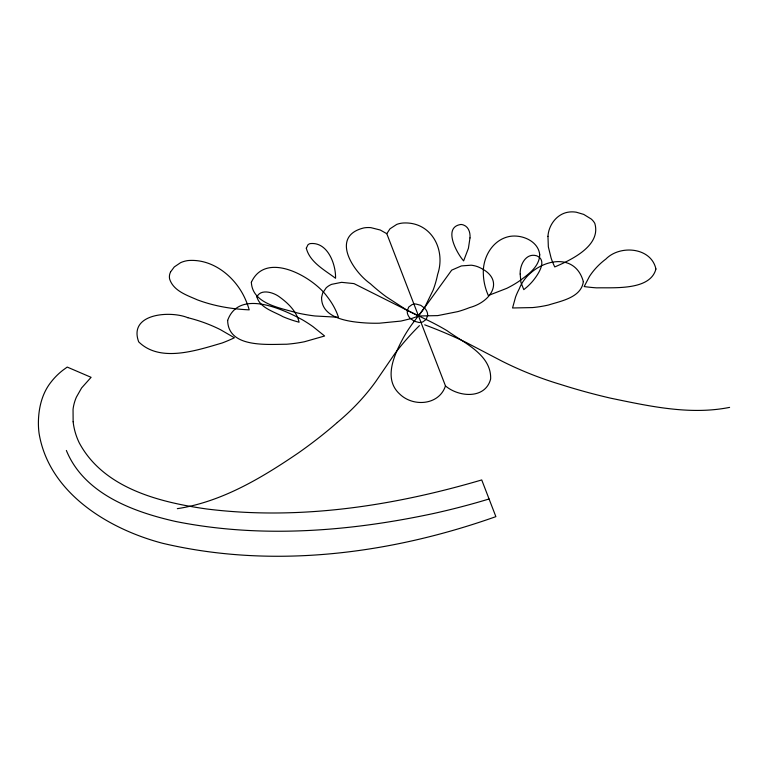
<?xml version="1.0" encoding="UTF-8"?>
<svg xmlns="http://www.w3.org/2000/svg" width="768" height="768" viewBox="0 0 768 768"><rect width="100%" height="100%" fill="white"/><g stroke="black" fill="none" stroke-linecap="round" stroke-linejoin="round"><path stroke-width="1.15" d="M445.478 385.91C439.123 405.36 413.126 407.184 399.715 394.051C382.656 378.586 394.714 353.875 403.603 337.344A225.216 173.914 25.2 0 1 414.691 320.717L424.666 307.478L433.133 290.102A190.55 138.912 4.3 0 0 437.645 274.378C446.093 249.638 431.261 221.366 403.142 223.008A20.803 15.014 11.5 0 0 396.701 224.429L390 228.797L386.794 233.702L445.478 385.91C458.592 397.21 485.376 399.494 490.637 378.989C491.568 354.653 463.891 342.912 447.11 330.72A237.293 203.136 7.8 0 0 425.357 319.133L406.771 310.08L386.227 296.765A178.502 124.061 15 0 1 370.32 283.69C352.829 271.373 329.904 236.122 363.888 227.914A21.005 15.283 9.9 0 1 370.896 227.654L380.266 230.016L386.794 233.702M419.443 325.632L416.918 328.157A458.554 349.44 37.3 0 0 395.078 353.318L375.792 381.475A278.707 205.229 -1.5 0 1 337.306 422.458M337.325 422.477L332.909 426.278A496.426 333.83 -5.4 0 1 298.195 453.062C261.514 478.013 221.885 501.83 177.331 508.666M729.6 407.386C690.019 415.286 649.526 406.214 610.733 398.198A406.176 253.334 17.8 0 1 566.717 386.371L560.736 384.499A245.75 166.262 18.6 0 1 501.84 361.094L465.85 342.298A493.363 475.709 -17.4 0 0 428.794 326.371L424.714 324.835M187.814 317.702C170.275 310.445 128.122 313.44 138.691 341.856C160.205 363.062 196.915 350.294 222.125 342.998A138.518 100.781 0 0 0 234.403 337.766L220.368 329.635A145.104 117.542 -5.3 0 0 187.814 317.702M66.365 450.461C84.106 493.882 133.258 511.92 175.622 521.472C260.918 538.56 349.382 531.542 433.91 513.418A594.912 386.813 4.6 0 0 489.072 498.979M73.142 421.766L73.046 409.363A63.206 50.688 -5.2 0 1 76.387 397.142L81.6 387.955L91.094 377.328L67.229 367.075L62.755 370.32A70.982 56.496 -6.5 0 0 51.36 381.667C42.106 393.034 38.592 407.856 38.4 422.256A116.784 94.416 -4.2 0 0 39.072 433.334C48.883 492.97 108.461 529.056 162.605 543.283C272.899 569.28 389.99 554.122 495.878 516.643L481.728 479.942C392.87 506.102 298.906 520.55 206.419 508.944C159.264 502.234 103.498 488.256 79.21 442.762A96.144 77.654 -3.1 0 1 73.142 421.766M306.307 248.198C309.782 262.224 324.73 270.106 335.558 278.275C335.933 263.866 327.408 241.498 310.032 243.629A6.826 5.002 7.2 0 0 307.93 244.838L306.307 248.198M520.186 274.042L520.886 282.336L523.795 289.651L527.088 286.906A93.494 66.922 13.5 0 0 532.934 280.886C537.84 274.848 548.074 260.275 536.582 255.763C525.802 252.672 519.734 265.008 520.186 274.042M539.741 254.813C539.318 267.11 527.722 274.81 518.794 281.414A133.171 93.562 11.9 0 1 506.794 288.336L488.294 295.517L486.874 291.965A89.434 64.176 19.1 0 1 483.389 274.723C482.179 258.211 492.096 240.106 509.107 236.534C521.453 234.038 538.435 240.922 539.741 254.813M256.906 296.88C259.795 307.882 273.984 311.568 282.922 316.675A96.547 71.002 7.8 0 0 293.606 320.63L299.098 322.234C296.63 311.232 287.808 302.87 278.957 296.544C273.11 292.32 260.794 288.614 256.906 296.88M469.987 237.926L468.413 248.304L463.622 260.88C456.547 252.931 442.589 227.021 460.963 224.467A6.576 4.675 13.7 0 1 463.584 225.043C468.778 226.896 470.438 232.934 469.987 237.926M583.344 281.606C581.261 297.619 561.082 300.989 548.381 305.04A112.157 78.787 15.2 0 1 532.646 307.574L512.554 307.978L515.578 297.005A129.35 93.859 23 0 1 519.274 288.816C529.219 262.493 573.715 247.037 583.344 281.606M547.968 236.323L548.342 246.845L551.146 258.192A107.75 73.738 21.1 0 0 554.755 266.938C571.267 259.91 601.373 245.722 594.816 223.402A17.414 11.981 18.1 0 0 591.274 219.053L583.728 214.406L576.336 212.218A20.054 13.814 18 0 0 569.376 212.016C557.357 213.226 548.611 224.717 547.968 236.323M321.562 297.494C321.389 318.739 349.402 321.821 365.395 322.934A119.933 86.688 9.5 0 0 379.363 323.203L400.944 321.072L412.109 318.355L418.531 316.013L437.731 315.61L457.968 311.578A118.694 85.075 11.3 0 0 469.69 307.565C492.413 301.498 505.526 278.525 478.234 266.928A19.824 14.563 14.9 0 0 471.178 265.2L461.386 265.92L451.69 270.144L418.531 316.013L353.981 283.603L341.568 282.336L331.622 284.342A20.438 15.494 8.7 0 0 326.141 287.894L322.646 293.117L321.562 297.494M655.92 269.011C650.323 290.746 613.987 287.424 596.678 287.856A123.782 83.472 17.6 0 1 584.17 286.56L589.45 276.461A127.162 89.482 24.8 0 1 605.885 259.056C620.064 244.56 651.245 247.286 655.92 269.011M227.654 320.39C228.134 348.221 267.734 344.266 286.608 344.237A119.03 87.638 5 0 0 304.445 341.75L324.614 336L313.046 326.678A142.042 115.526 0.3 0 0 302.938 320.102C282.998 309.178 238.982 288.739 227.654 320.39M251.357 282.278C252.374 304.128 280.982 308.026 297.562 313.008A136.579 97.728 7.8 0 0 314.909 315.974L338.496 317.27L337.123 313.565A96.701 75.034 3.1 0 0 327.168 296.582C313.008 276.96 265.968 250.186 251.357 282.278M427.642 315.398L426.259 319.325L422.832 321.907A8.352 6.355 12.9 0 1 418.982 322.474L414.038 321.149L409.91 318.019A13.498 10.234 12.9 0 1 407.242 310.992L408.682 307.094L412.099 304.579A8.323 6.307 12.7 0 1 415.92 304.022L420.806 305.338L424.906 308.41A13.517 10.272 12.6 0 1 427.642 315.398M170.534 271.978L169.862 273.725A19.267 14.333 0.9 0 0 169.642 279.072C173.462 290.957 187.027 295.267 197.347 299.846C213.917 306.067 231.562 309.062 249.206 309.85A123.158 93.878 -3.1 0 0 245.837 300.374C236.419 277.786 213.514 258.403 188.016 260.554A22.147 16.474 1.1 0 0 180.557 262.694L174.269 266.947L170.534 271.978"/></g></svg>
